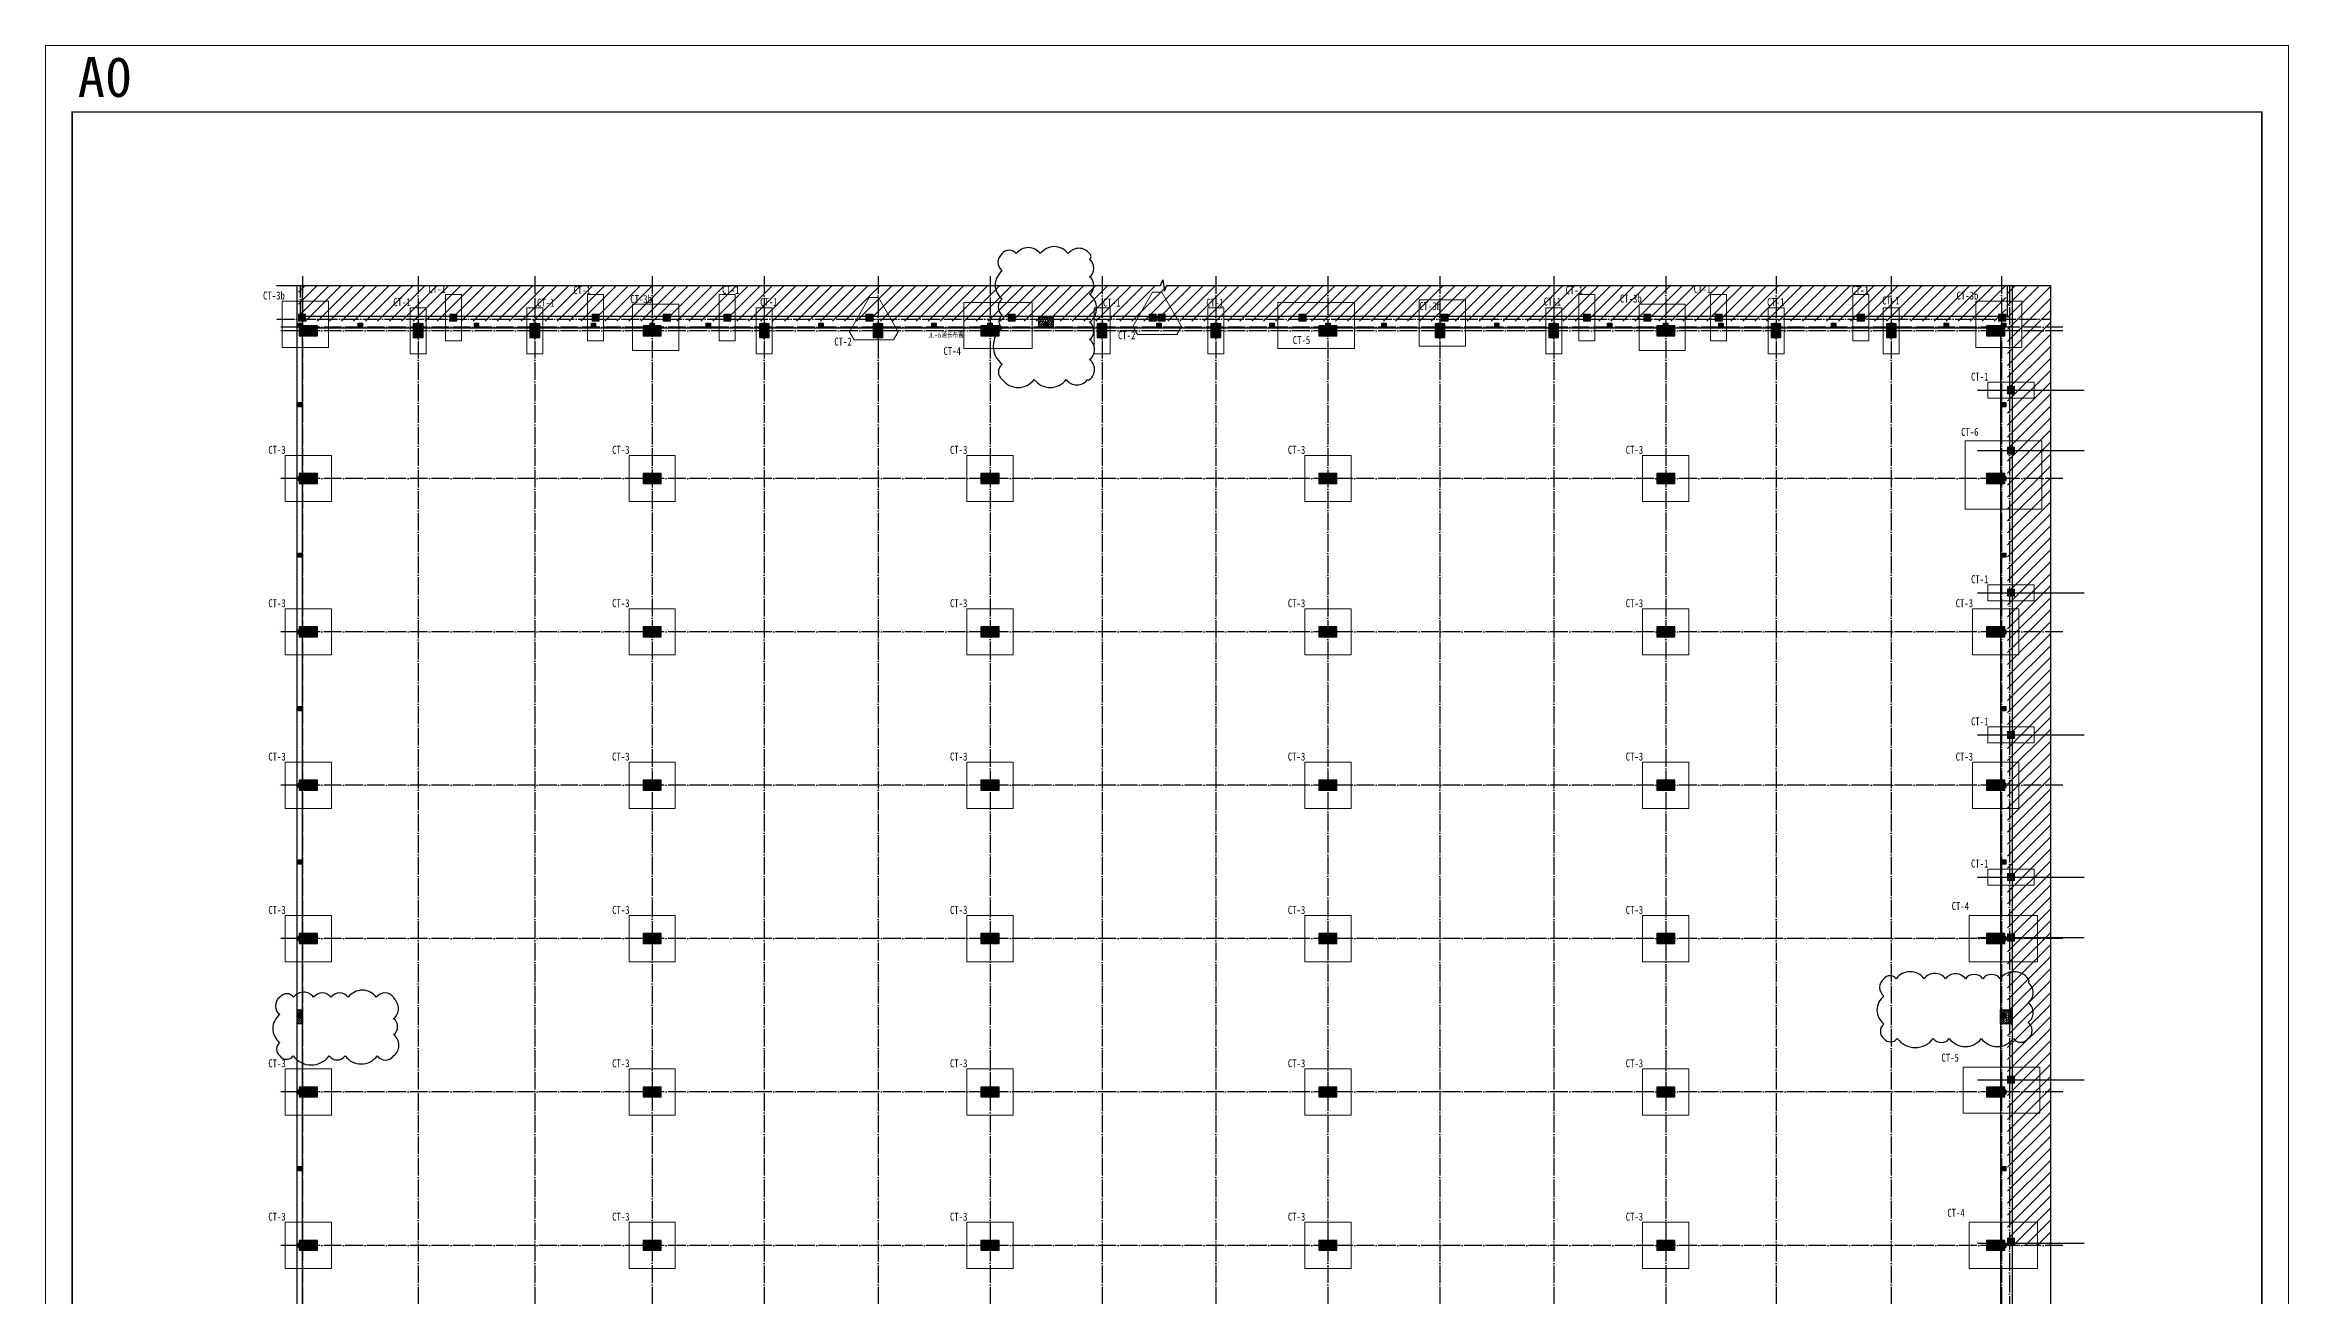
# Model space of a CAD drawing. Extents: x 447413 to 2975780, y -1432727 to 1301644.
# Drawn here: x 2253682 to 2379892, y 556886 to 627238 of the extents above; entities that cross this region are included whole.
import ezdxf
from ezdxf.enums import TextEntityAlignment as Align

# ---------------------------------------------------------------- set-up
doc = ezdxf.new("R2010")
doc.units = 0
doc.header["$LTSCALE"] = 1000
doc.header["$MEASUREMENT"] = 0
doc.linetypes.add('DOTE', pattern=[2.42, 2, -0.2, 0.02, -0.2])
for name, color, linetype in [('AXIS', 3, 'Continuous'), ('DIM_SYMB', 3, 'Continuous'), ('DOTE', 1, 'Continuous'), ('GZ-框', 21, 'Continuous'), ('GZ-阴影', 11, 'Continuous'), ('PUB_HATCH', 8, 'Continuous'), ('S_BEAM', 4, 'Continuous'), ('图框', 253, 'Continuous'), ('墙体标注', 75, 'Continuous'), ('文字', 3, 'Continuous'), ('短柱', 106, 'Continuous')]:
    doc.layers.add(name, color=color, linetype=linetype)
for name, color, linetype, lineweight in [('BASE_PLAT', 7, 'Continuous', 0), ('柱', 51, 'Continuous', 18), ('柱涂实', 52, 'Continuous', 18)]:
    doc.layers.add(name, color=color, linetype=linetype, lineweight=lineweight)
doc.layers.add('审图意见修改', color=5, linetype='Continuous', plot=False)
doc.styles.add('宋体', font='', dxfattribs={"height": 35})
doc.styles.add('标注', font='tssdeng.shx', dxfattribs={"width": 0.8, "bigfont": 'tssdchn.shx'})
doc.styles.add('黑体', font='simhei.ttf')
doc.styles.get('宋体').set_extended_font_data('SimSun')

# ---------------------------------------------------------------- blocks, each defined once
blk = doc.blocks.new('A$C6B0021A6')
at = {"layer": '图框', "color": 2, "const_width": 40, "elevation": -84000}
blk.add_lwpolyline([(20, 84120), (118920, 84120), (118920, 20), (20, 20)], close=True, dxfattribs=at)
at = {"layer": '图框', "color": 153, "const_width": 58, "elevation": -84000}
blk.add_lwpolyline([(111420, 1020), (2520, 1020), (2520, 83120), (111420, 83120)], close=True, dxfattribs=at)
at = {"layer": '图框', "color": 2, "style": '黑体'}
blk.add_text('A0', height=1500, rotation=90, dxfattribs=at).set_placement((1953, 1232))
blk = doc.blocks.new('r2432424')
at = {"layer": '柱涂实'}
for points in [[(2174451, 607769), (2174451, 608169), (2174051, 608169), (2174051, 607769)], [(2174451, 598649), (2174451, 599049), (2174051, 599049), (2174051, 598649)], [(2174451, 590649), (2174451, 591049), (2174051, 591049), (2174051, 590649)], [(2174451, 587249), (2174451, 587649), (2174051, 587649), (2174051, 587249)], [(2174451, 579249), (2174451, 579649), (2174051, 579649), (2174051, 579249)], [(2174451, 571249), (2174451, 571649), (2174051, 571649), (2174051, 571249)], [(2174451, 563249), (2174451, 563649), (2174051, 563649), (2174051, 563249)], [(2174451, 559849), (2174451, 560249), (2174051, 560249), (2174051, 559849)]]:
    blk.add_hatch(color=256, dxfattribs=at).paths.add_polyline_path(points)
at = {"layer": '柱', "color": 3}
for points in [[(2174451, 607769), (2174451, 608169), (2174051, 608169), (2174051, 607769)], [(2174451, 598649), (2174451, 599049), (2174051, 599049), (2174051, 598649)], [(2174451, 590649), (2174451, 591049), (2174051, 591049), (2174051, 590649)], [(2174451, 587249), (2174451, 587649), (2174051, 587649), (2174051, 587249)], [(2174451, 579249), (2174451, 579649), (2174051, 579649), (2174051, 579249)], [(2174451, 571249), (2174451, 571649), (2174051, 571649), (2174051, 571249)], [(2174451, 563249), (2174451, 563649), (2174051, 563649), (2174051, 563249)], [(2174451, 559849), (2174451, 560249), (2174051, 560249), (2174051, 559849)]]:
    blk.add_lwpolyline(points, close=True, dxfattribs=at)
at = {"layer": '柱涂实', "linetype": 'Continuous'}
for points in [[(2174451, 607769), (2174451, 608169), (2174051, 608169), (2174051, 607769)], [(2174451, 598649), (2174451, 599049), (2174051, 599049), (2174051, 598649)], [(2174451, 590649), (2174451, 591049), (2174051, 591049), (2174051, 590649)], [(2174451, 587249), (2174451, 587649), (2174051, 587649), (2174051, 587249)], [(2174451, 579249), (2174451, 579649), (2174051, 579649), (2174051, 579249)], [(2174451, 571249), (2174451, 571649), (2174051, 571649), (2174051, 571249)], [(2174451, 563249), (2174451, 563649), (2174051, 563649), (2174051, 563249)], [(2174451, 559849), (2174451, 560249), (2174051, 560249), (2174051, 559849)]]:
    blk.add_lwpolyline(points, close=True, dxfattribs=at)
blk = doc.blocks.new('A$C6AEB4FC0')
at = {"layer": 'AXIS'}
for p, q in [((0, 64600), (6000, 64600)), ((0, 55400), (6000, 55400)), ((0, 47400), (6000, 47400)), ((0, 44000), (6000, 44000)), ((0, 36000), (6000, 36000)), ((0, 28000), (6000, 28000)), ((0, 20000), (6000, 20000)), ((0, 16600), (6000, 16600))]:
    blk.add_line(p, q, dxfattribs=at)
blk = doc.blocks.new('s44444w222')
at = {"layer": '柱涂实'}
for points in [[(2083675, 444865), (2083675, 445265), (2083275, 445265), (2083275, 444865)], [(2091795, 444865), (2092195, 444865), (2092195, 445265), (2091795, 445265)], [(2099795, 444865), (2100195, 444865), (2100195, 445265), (2099795, 445265)], [(2103795, 444865), (2104195, 444865), (2104195, 445265), (2103795, 445265)], [(2107195, 444865), (2107595, 444865), (2107595, 445265), (2107195, 445265)], [(2115195, 444865), (2115595, 444865), (2115595, 445265), (2115195, 445265)], [(2123195, 444865), (2123595, 444865), (2123595, 445265), (2123195, 445265)], [(2131115, 444866), (2131515, 444866), (2131515, 445266), (2131115, 445266)], [(2131625, 444866), (2132025, 444866), (2132025, 445266), (2131625, 445266)], [(2139545, 444865), (2139945, 444865), (2139945, 445265), (2139545, 445265)], [(2147545, 444865), (2147945, 444865), (2147945, 445265), (2147545, 445265)], [(2155545, 444865), (2155945, 444865), (2155945, 445265), (2155545, 445265)], [(2158945, 444865), (2159345, 444865), (2159345, 445265), (2158945, 445265)], [(2162945, 444865), (2163345, 444865), (2163345, 445265), (2162945, 445265)], [(2170945, 444865), (2171345, 444865), (2171345, 445265), (2170945, 445265)], [(2179295, 444865), (2179295, 445265), (2178895, 445265), (2178895, 444865)]]:
    blk.add_hatch(color=256, dxfattribs=at).paths.add_polyline_path(points)
at = {"layer": '柱', "color": 3}
for points in [[(2083675, 444865), (2083675, 445265), (2083275, 445265), (2083275, 444865)], [(2091795, 444865), (2092195, 444865), (2092195, 445265), (2091795, 445265)], [(2099795, 444865), (2100195, 444865), (2100195, 445265), (2099795, 445265)], [(2103795, 444865), (2104195, 444865), (2104195, 445265), (2103795, 445265)], [(2107195, 444865), (2107595, 444865), (2107595, 445265), (2107195, 445265)], [(2115195, 444865), (2115595, 444865), (2115595, 445265), (2115195, 445265)], [(2123195, 444865), (2123595, 444865), (2123595, 445265), (2123195, 445265)], [(2131115, 444866), (2131515, 444866), (2131515, 445266), (2131115, 445266)], [(2131625, 444866), (2132025, 444866), (2132025, 445266), (2131625, 445266)], [(2139545, 444865), (2139945, 444865), (2139945, 445265), (2139545, 445265)], [(2147545, 444865), (2147945, 444865), (2147945, 445265), (2147545, 445265)], [(2155545, 444865), (2155945, 444865), (2155945, 445265), (2155545, 445265)], [(2158945, 444865), (2159345, 444865), (2159345, 445265), (2158945, 445265)], [(2162945, 444865), (2163345, 444865), (2163345, 445265), (2162945, 445265)], [(2170945, 444865), (2171345, 444865), (2171345, 445265), (2170945, 445265)], [(2179295, 444865), (2179295, 445265), (2178895, 445265), (2178895, 444865)]]:
    blk.add_lwpolyline(points, close=True, dxfattribs=at)
at = {"layer": '柱涂实', "linetype": 'Continuous'}
for points in [[(2083675, 444865), (2083675, 445265), (2083275, 445265), (2083275, 444865)], [(2091795, 444865), (2092195, 444865), (2092195, 445265), (2091795, 445265)], [(2099795, 444865), (2100195, 444865), (2100195, 445265), (2099795, 445265)], [(2103795, 444865), (2104195, 444865), (2104195, 445265), (2103795, 445265)], [(2107195, 444865), (2107595, 444865), (2107595, 445265), (2107195, 445265)], [(2115195, 444865), (2115595, 444865), (2115595, 445265), (2115195, 445265)], [(2123195, 444865), (2123595, 444865), (2123595, 445265), (2123195, 445265)], [(2131115, 444866), (2131515, 444866), (2131515, 445266), (2131115, 445266)], [(2131625, 444866), (2132025, 444866), (2132025, 445266), (2131625, 445266)], [(2139545, 444865), (2139945, 444865), (2139945, 445265), (2139545, 445265)], [(2147545, 444865), (2147945, 444865), (2147945, 445265), (2147545, 445265)], [(2155545, 444865), (2155945, 444865), (2155945, 445265), (2155545, 445265)], [(2158945, 444865), (2159345, 444865), (2159345, 445265), (2158945, 445265)], [(2162945, 444865), (2163345, 444865), (2163345, 445265), (2162945, 445265)], [(2170945, 444865), (2171345, 444865), (2171345, 445265), (2170945, 445265)], [(2179295, 444865), (2179295, 445265), (2178895, 445265), (2178895, 444865)]]:
    blk.add_lwpolyline(points, close=True, dxfattribs=at)

msp = doc.modelspace()

# ---------------------------------------------------------------- hatches: boundary and pattern name
h = msp.add_hatch()
h.set_pattern_fill('AR-HBONE', color=4, scale=150, angle=90)
h.set_pattern_definition([(135, (2882533.99, -1656578.5), (-129.315688, 2e-14), [274.32, -91.44]), (225, (2882469.33, -1656513.85), (-129.315688, 2e-14), [274.32, -91.44])])
h.paths.add_polyline_path([(2309585.9, 611297.6), (2309585.9, 611947.6), (2310385.9, 611947.6), (2310385.9, 611297.6)])
h = msp.add_hatch()
h.set_pattern_fill('AR-HBONE', color=4, scale=150)
h.set_pattern_definition([(45, (0, 0), (8e-15, 129.315688), [274.32, -91.44]), (135, (64.66, 64.66), (8e-15, 129.315688), [274.32, -91.44])])
h.paths.add_polyline_path([(2267876.1, 572948.1), (2268176.1, 572948.1), (2268176.1, 572148.1), (2267876.1, 572148.1)])
h = msp.add_hatch()
h.set_pattern_fill('AR-HBONE', color=4, scale=150)
h.set_pattern_definition([(45, (96139.75, 0), (8e-15, 129.315688), [274.32, -91.44]), (135, (96204.41, 64.66), (8e-15, 129.315688), [274.32, -91.44])])
h.paths.add_polyline_path([(2363665.8, 572948.1), (2364315.8, 572948.1), (2364315.8, 572148.1), (2363665.8, 572148.1)])
at = {"layer": 'GZ-阴影'}
for points in [[(2267936.1, 611587.6), (2268176.1, 611587.6), (2268176.1, 611347.6), (2267936.1, 611347.6)], [(2271306.1, 611587.6), (2271546.1, 611587.6), (2271546.1, 611347.6), (2271306.1, 611347.6)], [(2274556.1, 611587.6), (2274796.1, 611587.6), (2274796.1, 611347.6), (2274556.1, 611347.6)], [(2277836.1, 611587.6), (2278076.1, 611587.6), (2278076.1, 611347.6), (2277836.1, 611347.6)], [(2281116.1, 611587.6), (2281356.1, 611587.6), (2281356.1, 611347.6), (2281116.1, 611347.6)], [(2284415.9, 611587.6), (2284655.9, 611587.6), (2284655.9, 611347.6), (2284415.9, 611347.6)], [(2287715.8, 611587.6), (2287955.8, 611587.6), (2287955.8, 611347.6), (2287715.8, 611347.6)], [(2290865.9, 611587.6), (2291105.9, 611587.6), (2291105.9, 611347.6), (2290865.9, 611347.6)], [(2294016.1, 611587.6), (2294256.1, 611587.6), (2294256.1, 611347.6), (2294016.1, 611347.6)], [(2297216.1, 611587.6), (2297456.1, 611587.6), (2297456.1, 611347.6), (2297216.1, 611347.6)], [(2300416.1, 611587.6), (2300656.1, 611587.6), (2300656.1, 611347.6), (2300416.1, 611347.6)], [(2303565.9, 611587.6), (2303805.9, 611587.6), (2303805.9, 611347.6), (2303565.9, 611347.6)], [(2306715.8, 611587.6), (2306955.8, 611587.6), (2306955.8, 611347.6), (2306715.8, 611347.6)], [(2309865.9, 611587.6), (2310105.9, 611587.6), (2310105.9, 611347.6), (2309865.9, 611347.6)], [(2313016.1, 611587.6), (2313256.1, 611587.6), (2313256.1, 611347.6), (2313016.1, 611347.6)], [(2316216.1, 611587.6), (2316456.1, 611587.6), (2316456.1, 611347.6), (2316216.1, 611347.6)], [(2319416.1, 611587.6), (2319656.1, 611587.6), (2319656.1, 611347.6), (2319416.1, 611347.6)], [(2322565.9, 611587.6), (2322805.9, 611587.6), (2322805.9, 611347.6), (2322565.9, 611347.6)], [(2325715.8, 611587.6), (2325955.8, 611587.6), (2325955.8, 611347.6), (2325715.8, 611347.6)], [(2328865.9, 611587.6), (2329105.9, 611587.6), (2329105.9, 611347.6), (2328865.9, 611347.6)], [(2332016.1, 611587.6), (2332256.1, 611587.6), (2332256.1, 611347.6), (2332016.1, 611347.6)], [(2335216.1, 611587.6), (2335456.1, 611587.6), (2335456.1, 611347.6), (2335216.1, 611347.6)], [(2338416.1, 611587.6), (2338656.1, 611587.6), (2338656.1, 611347.6), (2338416.1, 611347.6)], [(2341565.9, 611587.6), (2341805.9, 611587.6), (2341805.9, 611347.6), (2341565.9, 611347.6)], [(2344715.8, 611587.6), (2344955.8, 611587.6), (2344955.8, 611347.6), (2344715.8, 611347.6)], [(2347815.9, 611587.6), (2348055.9, 611587.6), (2348055.9, 611347.6), (2347815.9, 611347.6)], [(2350916.1, 611587.6), (2351156.1, 611587.6), (2351156.1, 611347.6), (2350916.1, 611347.6)], [(2354156.1, 611587.6), (2354396.1, 611587.6), (2354396.1, 611347.6), (2354156.1, 611347.6)], [(2357396.1, 611587.6), (2357636.1, 611587.6), (2357636.1, 611347.6), (2357396.1, 611347.6)], [(2360495.9, 611587.6), (2360735.9, 611587.6), (2360735.9, 611347.6), (2360495.9, 611347.6)], [(2363715.8, 611587.6), (2363955.8, 611587.6), (2363955.8, 611347.6), (2363715.8, 611347.6)], [(2267936.1, 607112.6), (2268176.1, 607112.6), (2268176.1, 606872.6), (2267936.1, 606872.6)], [(2363715.8, 607112.6), (2363955.8, 607112.6), (2363955.8, 606872.6), (2363715.8, 606872.6)], [(2267936.1, 602957.6), (2268176.1, 602957.6), (2268176.1, 602717.6), (2267936.1, 602717.6)], [(2363715.8, 602957.6), (2363955.8, 602957.6), (2363955.8, 602717.6), (2363715.8, 602717.6)], [(2267936.1, 598642.6), (2268176.1, 598642.6), (2268176.1, 598402.6), (2267936.1, 598402.6)], [(2363715.8, 598642.6), (2363955.8, 598642.6), (2363955.8, 598402.6), (2363715.8, 598402.6)], [(2267936.1, 594327.6), (2268176.1, 594327.6), (2268176.1, 594087.6), (2267936.1, 594087.6)], [(2363715.8, 594327.6), (2363955.8, 594327.6), (2363955.8, 594087.6), (2363715.8, 594087.6)], [(2267936.1, 590012.6), (2268176.1, 590012.6), (2268176.1, 589772.6), (2267936.1, 589772.6)], [(2363715.8, 590012.6), (2363955.8, 590012.6), (2363955.8, 589772.6), (2363715.8, 589772.6)], [(2267936.1, 585697.6), (2268176.1, 585697.6), (2268176.1, 585457.6), (2267936.1, 585457.6)], [(2363715.8, 585697.6), (2363955.8, 585697.6), (2363955.8, 585457.6), (2363715.8, 585457.6)], [(2267936.1, 581382.6), (2268176.1, 581382.6), (2268176.1, 581142.6), (2267936.1, 581142.6)], [(2363715.8, 581382.6), (2363955.8, 581382.6), (2363955.8, 581142.6), (2363715.8, 581142.6)], [(2267936.1, 577067.6), (2268176.1, 577067.6), (2268176.1, 576827.6), (2267936.1, 576827.6)], [(2363715.8, 577067.6), (2363955.8, 577067.6), (2363955.8, 576827.6), (2363715.8, 576827.6)], [(2267936.1, 572752.6), (2268176.1, 572752.6), (2268176.1, 572512.6), (2267936.1, 572512.6)], [(2363715.8, 572752.6), (2363955.8, 572752.6), (2363955.8, 572512.6), (2363715.8, 572512.6)], [(2267936.1, 568437.6), (2268176.1, 568437.6), (2268176.1, 568197.6), (2267936.1, 568197.6)], [(2363715.8, 568437.6), (2363955.8, 568437.6), (2363955.8, 568197.6), (2363715.8, 568197.6)], [(2267936.1, 564122.8), (2268176.1, 564122.8), (2268176.1, 563882.8), (2267936.1, 563882.8)], [(2363715.8, 564122.8), (2363955.8, 564122.8), (2363955.8, 563882.8), (2363715.8, 563882.8)], [(2267936.1, 559808), (2268176.1, 559808), (2268176.1, 559568), (2267936.1, 559568)], [(2363715.8, 559808), (2363955.8, 559808), (2363955.8, 559568), (2363715.8, 559568)]]:
    msp.add_hatch(color=256, dxfattribs=at).paths.add_polyline_path(points)
at = {"layer": 'PUB_HATCH'}
h = msp.add_hatch(dxfattribs=at)
h.set_pattern_fill('ANSI31', color=256, scale=300, style=0)
h.set_pattern_definition([(45, (2031865.8, 562461.27), (-336.7596, 336.7596), [])])
h.paths.add_polyline_path([(2363955.8, 613665.9), (2267936.1, 613665.9), (2267936.1, 611697.6), (2363955.8, 611697.6)])
h = msp.add_hatch(dxfattribs=at)
h.set_pattern_fill('ANSI31', color=256, scale=300, style=0)
h.set_pattern_definition([(45, (2335497.2, 562461.27), (-336.7596, 336.7596), [])])
h.paths.add_polyline_path([(2364055.8, 613695.8), (2366485.7, 613695.8), (2366485.7, 559688), (2364055.8, 559688)])
at = {"layer": '柱涂实'}
for points in [[(2267991.1, 610867.6), (2269011.1, 610867.6), (2269011.1, 611427.6), (2267991.1, 611427.6)], [(2274401.1, 610762.6), (2274951.1, 610762.6), (2274951.1, 611532.6), (2274401.1, 611532.6)], [(2280961.1, 610762.6), (2281511.1, 610762.6), (2281511.1, 611532.6), (2280961.1, 611532.6)], [(2287325.8, 610867.6), (2288345.8, 610867.6), (2288345.8, 611427.6), (2287325.8, 611427.6)], [(2293861.1, 610762.6), (2294411.1, 610762.6), (2294411.1, 611532.6), (2293861.1, 611532.6)], [(2300261.1, 610762.6), (2300811.1, 610762.6), (2300811.1, 611532.6), (2300261.1, 611532.6)], [(2306325.8, 610867.6), (2307345.8, 610867.6), (2307345.8, 611427.6), (2306325.8, 611427.6)], [(2312861.1, 610762.6), (2313411.1, 610762.6), (2313411.1, 611532.6), (2312861.1, 611532.6)], [(2319261.1, 610762.6), (2319811.1, 610762.6), (2319811.1, 611532.6), (2319261.1, 611532.6)], [(2325325.8, 610867.6), (2326345.8, 610867.6), (2326345.8, 611427.6), (2325325.8, 611427.6)], [(2331861.1, 610762.6), (2332411.1, 610762.6), (2332411.1, 611532.6), (2331861.1, 611532.6)], [(2338261.1, 610762.6), (2338811.1, 610762.6), (2338811.1, 611532.6), (2338261.1, 611532.6)], [(2344325.8, 610867.6), (2345345.8, 610867.6), (2345345.8, 611427.6), (2344325.8, 611427.6)], [(2350761.1, 610762.6), (2351311.1, 610762.6), (2351311.1, 611532.6), (2350761.1, 611532.6)], [(2357241.1, 610762.6), (2357791.1, 610762.6), (2357791.1, 611532.6), (2357241.1, 611532.6)], [(2362880.8, 610867.6), (2363900.8, 610867.6), (2363900.8, 611427.6), (2362880.8, 611427.6)], [(2267991.1, 602557.6), (2269011.1, 602557.6), (2269011.1, 603117.6), (2267991.1, 603117.6)], [(2287325.8, 602557.6), (2288345.8, 602557.6), (2288345.8, 603117.6), (2287325.8, 603117.6)], [(2306325.8, 602557.6), (2307345.8, 602557.6), (2307345.8, 603117.6), (2306325.8, 603117.6)], [(2325325.8, 602557.6), (2326345.8, 602557.6), (2326345.8, 603117.6), (2325325.8, 603117.6)], [(2344325.8, 602557.6), (2345345.8, 602557.6), (2345345.8, 603117.6), (2344325.8, 603117.6)], [(2362880.8, 602557.6), (2363900.8, 602557.6), (2363900.8, 603117.6), (2362880.8, 603117.6)], [(2267991.1, 593927.6), (2269011.1, 593927.6), (2269011.1, 594487.6), (2267991.1, 594487.6)], [(2287325.8, 593927.6), (2288345.8, 593927.6), (2288345.8, 594487.6), (2287325.8, 594487.6)], [(2306325.8, 593927.6), (2307345.8, 593927.6), (2307345.8, 594487.6), (2306325.8, 594487.6)], [(2325325.8, 593927.6), (2326345.8, 593927.6), (2326345.8, 594487.6), (2325325.8, 594487.6)], [(2344325.8, 593927.6), (2345345.8, 593927.6), (2345345.8, 594487.6), (2344325.8, 594487.6)], [(2362880.8, 593927.6), (2363900.8, 593927.6), (2363900.8, 594487.6), (2362880.8, 594487.6)], [(2267991.1, 585297.6), (2269011.1, 585297.6), (2269011.1, 585857.6), (2267991.1, 585857.6)], [(2287325.8, 585297.6), (2288345.8, 585297.6), (2288345.8, 585857.6), (2287325.8, 585857.6)], [(2306325.8, 585297.6), (2307345.8, 585297.6), (2307345.8, 585857.6), (2306325.8, 585857.6)], [(2325325.8, 585297.6), (2326345.8, 585297.6), (2326345.8, 585857.6), (2325325.8, 585857.6)], [(2344325.8, 585297.6), (2345345.8, 585297.6), (2345345.8, 585857.6), (2344325.8, 585857.6)], [(2362880.8, 585297.6), (2363900.8, 585297.6), (2363900.8, 585857.6), (2362880.8, 585857.6)], [(2267991.1, 576667.6), (2269011.1, 576667.6), (2269011.1, 577227.6), (2267991.1, 577227.6)], [(2287325.8, 576667.6), (2288345.8, 576667.6), (2288345.8, 577227.6), (2287325.8, 577227.6)], [(2306325.8, 576667.6), (2307345.8, 576667.6), (2307345.8, 577227.6), (2306325.8, 577227.6)], [(2325325.8, 576667.6), (2326345.8, 576667.6), (2326345.8, 577227.6), (2325325.8, 577227.6)], [(2344325.8, 576667.6), (2345345.8, 576667.6), (2345345.8, 577227.6), (2344325.8, 577227.6)], [(2362880.8, 576667.6), (2363900.8, 576667.6), (2363900.8, 577227.6), (2362880.8, 577227.6)], [(2267991.1, 568037.6), (2269011.1, 568037.6), (2269011.1, 568597.6), (2267991.1, 568597.6)], [(2287325.8, 568037.6), (2288345.8, 568037.6), (2288345.8, 568597.6), (2287325.8, 568597.6)], [(2306325.8, 568037.6), (2307345.8, 568037.6), (2307345.8, 568597.6), (2306325.8, 568597.6)], [(2325325.8, 568037.6), (2326345.8, 568037.6), (2326345.8, 568597.6), (2325325.8, 568597.6)], [(2344325.8, 568037.6), (2345345.8, 568037.6), (2345345.8, 568597.6), (2344325.8, 568597.6)], [(2362880.8, 568037.6), (2363900.8, 568037.6), (2363900.8, 568597.6), (2362880.8, 568597.6)], [(2267991.1, 559408), (2269011.1, 559408), (2269011.1, 559968), (2267991.1, 559968)], [(2287325.8, 559408), (2288345.8, 559408), (2288345.8, 559968), (2287325.8, 559968)], [(2306325.8, 559408), (2307345.8, 559408), (2307345.8, 559968), (2306325.8, 559968)], [(2325325.8, 559408), (2326345.8, 559408), (2326345.8, 559968), (2325325.8, 559968)], [(2344325.8, 559408), (2345345.8, 559408), (2345345.8, 559968), (2344325.8, 559968)], [(2362880.8, 559408), (2363900.8, 559408), (2363900.8, 559968), (2362880.8, 559968)]]:
    msp.add_hatch(color=256, dxfattribs=at).paths.add_polyline_path(points)

# ---------------------------------------------------------------- linework, layer by layer
for p, q in [((2268336.1, 612087.6, 252000), (2267936.1, 611687.6, 252000)), ((2316176.1, 611888.6, 252000), (2316286.1, 611888.6, 252000))]:
    msp.add_line(p, q)
at = {"color": 4, "elevation": 252000}
msp.add_lwpolyline([(2309585.9, 611297.6), (2309585.9, 611947.6), (2310385.9, 611947.6), (2310385.9, 611297.6)], close=True, dxfattribs=at)
at = {"color": 4}
for points in [[(2267876.1, 572948.1), (2268176.1, 572948.1), (2268176.1, 572148.1), (2267876.1, 572148.1)], [(2363665.8, 572948.1), (2364315.8, 572948.1), (2364315.8, 572148.1), (2363665.8, 572148.1)]]:
    msp.add_lwpolyline(points, close=True, dxfattribs=at)
at = {"layer": 'BASE_PLAT', "linetype": 'Continuous'}
for points, elevation in [([(2269625.6, 612817.6), (2269625.6, 610217.6), (2267025.6, 610217.6), (2267025.6, 612817.6)], 252000), ([(2275126.1, 609847.6), (2274226.1, 609847.6), (2274226.1, 612447.6), (2275126.1, 612447.6)], 252000), ([(2277106.1, 610587.6), (2276206.1, 610587.6), (2276206.1, 613187.6), (2277106.1, 613187.6)], 252000), ([(2281686.1, 609847.6), (2280786.1, 609847.6), (2280786.1, 612447.6), (2281686.1, 612447.6)], 252000), ([(2285106.1, 610587.6), (2284206.1, 610587.6), (2284206.1, 613187.6), (2285106.1, 613187.6)], 252000), ([(2289335.8, 612647.6), (2289335.8, 610047.6), (2286735.8, 610047.6), (2286735.8, 612647.6)], 252000), ([(2292506.1, 610587.6), (2291606.1, 610587.6), (2291606.1, 613187.6), (2292506.1, 613187.6)], 252000), ([(2294586.1, 609847.6), (2293686.1, 609847.6), (2293686.1, 612447.6), (2294586.1, 612447.6)], 252000), ([(2305363.6, 612747.6), (2309208.1, 612747.6), (2309208.1, 610147.6), (2305363.6, 610147.6)], 252000), ([(2313586.1, 609847.6), (2312686.1, 609847.6), (2312686.1, 612447.6), (2313586.1, 612447.6)], 252000), ([(2317599.4, 611398.1), (2317339.7, 610947.8), (2315119.9, 610947.8), (2314860.1, 611398.1), (2315970.2, 613317.8), (2316489.4, 613317.8)], 252000), ([(2319986.1, 609847.6), (2319086.1, 609847.6), (2319086.1, 612447.6), (2319986.1, 612447.6)], 252000), ([(2323025.8, 610147.6), (2327325.8, 610147.6), (2327325.8, 612747.6), (2323025.8, 612747.6)], 252000), ([(2338986.1, 609847.6), (2338086.1, 609847.6), (2338086.1, 612447.6), (2338986.1, 612447.6)], 252000), ([(2340856.1, 610587.6), (2339956.1, 610587.6), (2339956.1, 613187.6), (2340856.1, 613187.6)], 252000), ([(2343335.8, 612647.6), (2343335.8, 610047.6), (2345935.8, 610047.6), (2345935.8, 612647.6)], 504000), ([(2348256.1, 610587.6), (2347356.1, 610587.6), (2347356.1, 613187.6), (2348256.1, 613187.6)], 504000), ([(2351486.1, 609847.6), (2350586.1, 609847.6), (2350586.1, 612447.6), (2351486.1, 612447.6)], 252000), ([(2356256.1, 610587.6), (2355356.1, 610587.6), (2355356.1, 613187.6), (2356256.1, 613187.6)], 504000), ([(2357966.1, 609847.6), (2357066.1, 609847.6), (2357066.1, 612447.6), (2357966.1, 612447.6)], 252000), ([(2362266.3, 612817.6), (2362266.3, 610217.6), (2364866.3, 610217.6), (2364866.3, 612817.6)], 504000), ([(2365555.8, 607357.5), (2365555.8, 608257.5), (2362955.8, 608257.5), (2362955.8, 607357.5)], 252000), ([(2365976.3, 601115.3), (2361676.3, 601115.3), (2361676.3, 604959.8), (2365976.3, 604959.8)], 252000), ([(2269801.1, 604137.6), (2269801.1, 601537.6), (2267201.1, 601537.6), (2267201.1, 604137.6)], 252000), ([(2289135.8, 604137.6), (2289135.8, 601537.6), (2286535.8, 601537.6), (2286535.8, 604137.6)], 252000), ([(2308135.8, 604137.6), (2308135.8, 601537.6), (2305535.8, 601537.6), (2305535.8, 604137.6)], 252000), ([(2327135.8, 604137.6), (2327135.8, 601537.6), (2324535.8, 601537.6), (2324535.8, 604137.6)], 252000), ([(2346135.8, 604137.6), (2346135.8, 601537.6), (2343535.8, 601537.6), (2343535.8, 604137.6)], 252000), ([(2365555.8, 595957.5), (2365555.8, 596857.5), (2362955.8, 596857.5), (2362955.8, 595957.5)], 252000), ([(2269801.1, 595507.6), (2269801.1, 592907.6), (2267201.1, 592907.6), (2267201.1, 595507.6)], 252000), ([(2289135.8, 595507.6), (2289135.8, 592907.6), (2286535.8, 592907.6), (2286535.8, 595507.6)], 252000), ([(2308135.8, 595507.6), (2308135.8, 592907.6), (2305535.8, 592907.6), (2305535.8, 595507.6)], 252000), ([(2327135.8, 595507.6), (2327135.8, 592907.6), (2324535.8, 592907.6), (2324535.8, 595507.6)], 252000), ([(2346135.8, 595507.6), (2346135.8, 592907.6), (2343535.8, 592907.6), (2343535.8, 595507.6)], 252000), ([(2364690.8, 595507.6), (2364690.8, 592907.6), (2362090.8, 592907.6), (2362090.8, 595507.6)], 252000), ([(2365555.8, 587957.5), (2365555.8, 588857.5), (2362955.8, 588857.5), (2362955.8, 587957.5)], 252000), ([(2269801.1, 586877.6), (2269801.1, 584277.6), (2267201.1, 584277.6), (2267201.1, 586877.6)], 252000), ([(2289135.8, 586877.6), (2289135.8, 584277.6), (2286535.8, 584277.6), (2286535.8, 586877.6)], 252000), ([(2308135.8, 586877.6), (2308135.8, 584277.6), (2305535.8, 584277.6), (2305535.8, 586877.6)], 252000), ([(2327135.8, 586877.6), (2327135.8, 584277.6), (2324535.8, 584277.6), (2324535.8, 586877.6)], 252000), ([(2346135.8, 586877.6), (2346135.8, 584277.6), (2343535.8, 584277.6), (2343535.8, 586877.6)], 252000), ([(2364690.8, 586877.6), (2364690.8, 584277.6), (2362090.8, 584277.6), (2362090.8, 586877.6)], 252000), ([(2365555.8, 579957.5), (2365555.8, 580857.5), (2362955.8, 580857.5), (2362955.8, 579957.5)], 252000), ([(2269801.1, 578247.6), (2269801.1, 575647.6), (2267201.1, 575647.6), (2267201.1, 578247.6)], 252000), ([(2289135.8, 578247.6), (2289135.8, 575647.6), (2286535.8, 575647.6), (2286535.8, 578247.6)], 252000), ([(2308135.8, 578247.6), (2308135.8, 575647.6), (2305535.8, 575647.6), (2305535.8, 578247.6)], 252000), ([(2327135.8, 578247.6), (2327135.8, 575647.6), (2324535.8, 575647.6), (2324535.8, 578247.6)], 252000), ([(2346135.8, 578247.6), (2346135.8, 575647.6), (2343535.8, 575647.6), (2343535.8, 578247.6)], 252000), ([(2361901.1, 575647.6), (2365745.6, 575647.6), (2365745.6, 578247.6), (2361901.1, 578247.6)], 252000), ([(2269801.1, 569617.6), (2269801.1, 567017.6), (2267201.1, 567017.6), (2267201.1, 569617.6)], 252000), ([(2289135.8, 569617.6), (2289135.8, 567017.6), (2286535.8, 567017.6), (2286535.8, 569617.6)], 252000), ([(2308135.8, 569617.6), (2308135.8, 567017.6), (2305535.8, 567017.6), (2305535.8, 569617.6)], 252000), ([(2327135.8, 569617.6), (2327135.8, 567017.6), (2324535.8, 567017.6), (2324535.8, 569617.6)], 252000), ([(2346135.8, 569617.6), (2346135.8, 567017.6), (2343535.8, 567017.6), (2343535.8, 569617.6)], 252000), ([(2361565.8, 569717.6), (2365865.8, 569717.6), (2365865.8, 567117.6), (2361565.8, 567117.6)], 504000), ([(2269801.1, 560988), (2269801.1, 558388), (2267201.1, 558388), (2267201.1, 560988)], 252000), ([(2289135.8, 560988), (2289135.8, 558388), (2286535.8, 558388), (2286535.8, 560988)], 252000), ([(2308135.8, 560988), (2308135.8, 558388), (2305535.8, 558388), (2305535.8, 560988)], 252000), ([(2327135.8, 560988), (2327135.8, 558388), (2324535.8, 558388), (2324535.8, 560988)], 252000), ([(2346135.8, 560988), (2346135.8, 558388), (2343535.8, 558388), (2343535.8, 560988)], 252000), ([(2361901.1, 558388), (2365745.6, 558388), (2365745.6, 560988), (2361901.1, 560988)], 252000)]:
    msp.add_lwpolyline(points, close=True, dxfattribs=dict(at, elevation=elevation))
for points in [[(2301664.4, 611098.1), (2301404.7, 610647.8), (2299184.9, 610647.8), (2298925.1, 611098.1), (2300035.2, 613017.8), (2300554.4, 613017.8)], [(2333571.1, 612888), (2333571.1, 610288), (2330971.1, 610288), (2330971.1, 612888)]]:
    msp.add_lwpolyline(points, close=True, dxfattribs=at)
at = {"layer": 'DIM_SYMB', "elevation": 252000}
for points in [[(2266709.9, 613695.8), (2316429.1, 613695.8), (2316543.7, 614010.8), (2316654.8, 613380.8), (2316766.6, 613695.8), (2366485.7, 613695.8)], [(2366485.7, 493683.4), (2366485.7, 553520.9), (2366170.7, 553635.5), (2366800.7, 553746.6), (2366485.7, 553858.4), (2366485.7, 613695.8)]]:
    msp.add_lwpolyline(points, dxfattribs=at)
at = {"layer": 'DOTE', "color": 8, "linetype": 'DOTE', "ltscale": 0.5}
for p, q in [((2268056.1, 611817.5, 252000), (2268056.1, 613665.9, 252000)), ((2287835.8, 614229.2, 252000), (2287835.8, 493241.8, 252000)), ((2306835.8, 614229.2, 252000), (2306835.8, 493241.8, 252000)), ((2325835.8, 614229.2, 252000), (2325835.8, 493241.8, 252000)), ((2344835.8, 614229.2, 252000), (2344835.8, 493241.8, 252000)), ((2367165, 611147.6, 252000), (2266746.3, 611147.6, 252000)), ((2367165, 602837.6, 252000), (2266746.3, 602837.6, 252000)), ((2367165, 594207.6, 252000), (2266746.3, 594207.6, 252000)), ((2367165, 585577.6, 252000), (2266746.3, 585577.6, 252000)), ((2367165, 576947.6, 252000), (2266746.3, 576947.6, 252000)), ((2367165, 568317.6, 252000), (2266746.3, 568317.6, 252000))]:
    msp.add_line(p, q, dxfattribs=at)
at = {"layer": 'DOTE', "linetype": 'DOTE', "ltscale": 0.5}
for p, q in [((2363715.8, 614229.2, 252000), (2363715.8, 493241.8, 252000)), ((2367165, 611347.6, 252000), (2266746.3, 611347.6, 252000)), ((2367165, 559688, 252000), (2266746.3, 559688, 252000))]:
    msp.add_line(p, q, dxfattribs=at)
at = {"layer": 'DOTE', "linetype": 'DOTE', "ltscale": 0.5, "elevation": 252000}
msp.add_lwpolyline([(2268176.1, 614221.7), (2268176.1, 493235.8)], dxfattribs=at)
at = {"layer": 'DOTE', "color": 8, "linetype": 'DOTE', "ltscale": 0.5, "elevation": 252000}
for points in [[(2274676.1, 614221.7), (2274676.1, 493235.8)], [(2281236.1, 614221.7), (2281236.1, 493235.8)], [(2294136.1, 614221.7), (2294136.1, 493235.8)], [(2300536.1, 614221.7), (2300536.1, 493235.8)], [(2313136.1, 614221.7), (2313136.1, 493235.8)], [(2319536.1, 614221.7), (2319536.1, 493235.8)], [(2332136.1, 614221.7), (2332136.1, 493235.8)], [(2338536.1, 614221.7), (2338536.1, 493235.8)], [(2351036.1, 614221.7), (2351036.1, 493235.8)], [(2357516.1, 614221.7), (2357516.1, 493235.8)], [(2364175.8, 613695.8), (2364175.8, 493683.4)], [(2266724.5, 611807.5), (2366485.7, 611807.5)]]:
    msp.add_lwpolyline(points, dxfattribs=at)
at = {"layer": 'GZ-框', "elevation": 252000}
for points in [[(2267936.1, 611587.6), (2268176.1, 611587.6), (2268176.1, 611347.6), (2267936.1, 611347.6)], [(2271306.1, 611587.6), (2271546.1, 611587.6), (2271546.1, 611347.6), (2271306.1, 611347.6)], [(2274556.1, 611587.6), (2274796.1, 611587.6), (2274796.1, 611347.6), (2274556.1, 611347.6)], [(2277836.1, 611587.6), (2278076.1, 611587.6), (2278076.1, 611347.6), (2277836.1, 611347.6)], [(2281116.1, 611587.6), (2281356.1, 611587.6), (2281356.1, 611347.6), (2281116.1, 611347.6)], [(2284415.9, 611587.6), (2284655.9, 611587.6), (2284655.9, 611347.6), (2284415.9, 611347.6)], [(2287715.8, 611587.6), (2287955.8, 611587.6), (2287955.8, 611347.6), (2287715.8, 611347.6)], [(2290865.9, 611587.6), (2291105.9, 611587.6), (2291105.9, 611347.6), (2290865.9, 611347.6)], [(2294016.1, 611587.6), (2294256.1, 611587.6), (2294256.1, 611347.6), (2294016.1, 611347.6)], [(2297216.1, 611587.6), (2297456.1, 611587.6), (2297456.1, 611347.6), (2297216.1, 611347.6)], [(2300416.1, 611587.6), (2300656.1, 611587.6), (2300656.1, 611347.6), (2300416.1, 611347.6)], [(2303565.9, 611587.6), (2303805.9, 611587.6), (2303805.9, 611347.6), (2303565.9, 611347.6)], [(2306715.8, 611587.6), (2306955.8, 611587.6), (2306955.8, 611347.6), (2306715.8, 611347.6)], [(2309865.9, 611587.6), (2310105.9, 611587.6), (2310105.9, 611347.6), (2309865.9, 611347.6)], [(2313016.1, 611587.6), (2313256.1, 611587.6), (2313256.1, 611347.6), (2313016.1, 611347.6)], [(2316216.1, 611587.6), (2316456.1, 611587.6), (2316456.1, 611347.6), (2316216.1, 611347.6)], [(2319416.1, 611587.6), (2319656.1, 611587.6), (2319656.1, 611347.6), (2319416.1, 611347.6)], [(2322565.9, 611587.6), (2322805.9, 611587.6), (2322805.9, 611347.6), (2322565.9, 611347.6)], [(2325715.8, 611587.6), (2325955.8, 611587.6), (2325955.8, 611347.6), (2325715.8, 611347.6)], [(2328865.9, 611587.6), (2329105.9, 611587.6), (2329105.9, 611347.6), (2328865.9, 611347.6)], [(2332016.1, 611587.6), (2332256.1, 611587.6), (2332256.1, 611347.6), (2332016.1, 611347.6)], [(2335216.1, 611587.6), (2335456.1, 611587.6), (2335456.1, 611347.6), (2335216.1, 611347.6)], [(2338416.1, 611587.6), (2338656.1, 611587.6), (2338656.1, 611347.6), (2338416.1, 611347.6)], [(2341565.9, 611587.6), (2341805.9, 611587.6), (2341805.9, 611347.6), (2341565.9, 611347.6)], [(2344715.8, 611587.6), (2344955.8, 611587.6), (2344955.8, 611347.6), (2344715.8, 611347.6)], [(2347815.9, 611587.6), (2348055.9, 611587.6), (2348055.9, 611347.6), (2347815.9, 611347.6)], [(2350916.1, 611587.6), (2351156.1, 611587.6), (2351156.1, 611347.6), (2350916.1, 611347.6)], [(2354156.1, 611587.6), (2354396.1, 611587.6), (2354396.1, 611347.6), (2354156.1, 611347.6)], [(2357396.1, 611587.6), (2357636.1, 611587.6), (2357636.1, 611347.6), (2357396.1, 611347.6)], [(2360495.9, 611587.6), (2360735.9, 611587.6), (2360735.9, 611347.6), (2360495.9, 611347.6)], [(2363715.8, 611587.6), (2363955.8, 611587.6), (2363955.8, 611347.6), (2363715.8, 611347.6)], [(2267936.1, 607112.6), (2268176.1, 607112.6), (2268176.1, 606872.6), (2267936.1, 606872.6)], [(2363715.8, 607112.6), (2363955.8, 607112.6), (2363955.8, 606872.6), (2363715.8, 606872.6)], [(2267936.1, 602957.6), (2268176.1, 602957.6), (2268176.1, 602717.6), (2267936.1, 602717.6)], [(2363715.8, 602957.6), (2363955.8, 602957.6), (2363955.8, 602717.6), (2363715.8, 602717.6)], [(2267936.1, 598642.6), (2268176.1, 598642.6), (2268176.1, 598402.6), (2267936.1, 598402.6)], [(2363715.8, 598642.6), (2363955.8, 598642.6), (2363955.8, 598402.6), (2363715.8, 598402.6)], [(2267936.1, 594327.6), (2268176.1, 594327.6), (2268176.1, 594087.6), (2267936.1, 594087.6)], [(2363715.8, 594327.6), (2363955.8, 594327.6), (2363955.8, 594087.6), (2363715.8, 594087.6)], [(2267936.1, 590012.6), (2268176.1, 590012.6), (2268176.1, 589772.6), (2267936.1, 589772.6)], [(2363715.8, 590012.6), (2363955.8, 590012.6), (2363955.8, 589772.6), (2363715.8, 589772.6)], [(2267936.1, 585697.6), (2268176.1, 585697.6), (2268176.1, 585457.6), (2267936.1, 585457.6)], [(2363715.8, 585697.6), (2363955.8, 585697.6), (2363955.8, 585457.6), (2363715.8, 585457.6)], [(2267936.1, 581382.6), (2268176.1, 581382.6), (2268176.1, 581142.6), (2267936.1, 581142.6)], [(2363715.8, 581382.6), (2363955.8, 581382.6), (2363955.8, 581142.6), (2363715.8, 581142.6)], [(2267936.1, 577067.6), (2268176.1, 577067.6), (2268176.1, 576827.6), (2267936.1, 576827.6)], [(2363715.8, 577067.6), (2363955.8, 577067.6), (2363955.8, 576827.6), (2363715.8, 576827.6)], [(2267936.1, 572752.6), (2268176.1, 572752.6), (2268176.1, 572512.6), (2267936.1, 572512.6)], [(2363715.8, 572752.6), (2363955.8, 572752.6), (2363955.8, 572512.6), (2363715.8, 572512.6)], [(2267936.1, 568437.6), (2268176.1, 568437.6), (2268176.1, 568197.6), (2267936.1, 568197.6)], [(2363715.8, 568437.6), (2363955.8, 568437.6), (2363955.8, 568197.6), (2363715.8, 568197.6)], [(2267936.1, 564122.8), (2268176.1, 564122.8), (2268176.1, 563882.8), (2267936.1, 563882.8)], [(2363715.8, 564122.8), (2363955.8, 564122.8), (2363955.8, 563882.8), (2363715.8, 563882.8)], [(2267936.1, 559808), (2268176.1, 559808), (2268176.1, 559568), (2267936.1, 559568)], [(2363715.8, 559808), (2363955.8, 559808), (2363955.8, 559568), (2363715.8, 559568)]]:
    msp.add_lwpolyline(points, close=True, dxfattribs=at)
at = {"layer": 'S_BEAM'}
for p, q in [((2267876.1, 493683.4, 252000), (2267876.1, 613695.8, 252000)), ((2268176.1, 611947.6, 252000), (2268176.1, 613695.8, 252000)), ((2364045.8, 611947.6, 252000), (2364045.8, 613695.8, 252000)), ((2364315.8, 613695.8, 252000), (2364315.8, 493683.4, 252000)), ((2364045.8, 611947.6, 252000), (2268176.1, 611947.6, 252000)), ((2268176.1, 496078.4, 252000), (2268176.1, 611297.6, 252000)), ((2363665.8, 611297.6, 252000), (2268176.1, 611297.6, 252000)), ((2363665.8, 611297.6, 252000), (2363665.8, 496078.4, 252000))]:
    msp.add_line(p, q, dxfattribs=at)
at = {"layer": '审图意见修改'}
for points in [[(2307519, 615490.7, 0.5), (2307519, 614515.7, 0.5), (2307519, 612940.7, 0.5), (2307519, 612040.7, 0.5), (2307519, 611290.7, 0.5), (2307519, 609265.7, 0.5), (2307519, 608406.7, 0.5), (2309319, 608406.7, 0.5), (2311119, 608406.7, 0.5), (2312319, 608406.7, 0.5), (2312435, 608406.7, 0.5), (2312435, 609531.7, 0.5), (2312435, 610656.7, 0.5), (2312435, 611631.7, 0.5), (2312435, 613206.7, 0.5), (2312435, 614181.7, 0.5), (2312435, 615156.7, 0.5), (2312435, 615490.7, 0.5), (2311235, 615490.7, 0.5), (2309660, 615490.7, 0.5), (2308310, 615490.7, 0.5)], [(2357108, 574687.5, 0.5), (2357108, 573712.5, 0.5), (2357108, 572137.5, 0.5), (2357108, 571323.5, 0.5), (2357858, 571323.5, 0.5), (2359883, 571323.5, 0.5), (2360783, 571323.5, 0.5), (2362583, 571323.5, 0.5), (2364383, 571323.5, 0.5), (2365217, 571323.5, 0.5), (2365217, 572223.5, 0.5), (2365217, 573348.5, 0.5), (2365217, 574473.5, 0.5), (2365217, 574687.5, 0.5), (2363642, 574687.5, 0.5), (2362667, 574687.5, 0.5), (2361692, 574687.5, 0.5), (2360567, 574687.5, 0.5), (2359367, 574687.5, 0.5), (2357792, 574687.5, 0.5)], [(2266894.5, 573650.5, 0.5), (2266894.5, 572675.5, 0.5), (2266894.5, 571100.5, 0.5), (2266894.5, 570344.5, 0.5), (2267644.5, 570344.5, 0.5), (2269669.5, 570344.5, 0.5), (2270569.5, 570344.5, 0.5), (2272369.5, 570344.5, 0.5), (2273295.5, 570344.5, 0.5), (2273295.5, 571544.5, 0.5), (2273295.5, 572444.5, 0.5), (2273295.5, 573569.5, 0.5), (2273295.5, 573650.5, 0.5), (2272320.5, 573650.5, 0.5), (2270745.5, 573650.5, 0.5), (2269770.5, 573650.5, 0.5), (2268795.5, 573650.5, 0.5), (2267670.5, 573650.5, 0.5)]]:
    msp.add_lwpolyline(points, format="xyb", close=True, dxfattribs=at)
at = {"layer": '短柱', "elevation": 252000}
for points in [[(2267991.1, 610867.6), (2269011.1, 610867.6), (2269011.1, 611427.6), (2267991.1, 611427.6)], [(2274401.1, 610762.6), (2274951.1, 610762.6), (2274951.1, 611532.6), (2274401.1, 611532.6)], [(2280961.1, 610762.6), (2281511.1, 610762.6), (2281511.1, 611532.6), (2280961.1, 611532.6)], [(2287325.8, 610867.6), (2288345.8, 610867.6), (2288345.8, 611427.6), (2287325.8, 611427.6)], [(2293861.1, 610762.6), (2294411.1, 610762.6), (2294411.1, 611532.6), (2293861.1, 611532.6)], [(2300261.1, 610762.6), (2300811.1, 610762.6), (2300811.1, 611532.6), (2300261.1, 611532.6)], [(2306325.8, 610867.6), (2307345.8, 610867.6), (2307345.8, 611427.6), (2306325.8, 611427.6)], [(2312861.1, 610762.6), (2313411.1, 610762.6), (2313411.1, 611532.6), (2312861.1, 611532.6)], [(2319261.1, 610762.6), (2319811.1, 610762.6), (2319811.1, 611532.6), (2319261.1, 611532.6)], [(2325325.8, 610867.6), (2326345.8, 610867.6), (2326345.8, 611427.6), (2325325.8, 611427.6)], [(2331861.1, 610762.6), (2332411.1, 610762.6), (2332411.1, 611532.6), (2331861.1, 611532.6)], [(2338261.1, 610762.6), (2338811.1, 610762.6), (2338811.1, 611532.6), (2338261.1, 611532.6)], [(2344325.8, 610867.6), (2345345.8, 610867.6), (2345345.8, 611427.6), (2344325.8, 611427.6)], [(2350761.1, 610762.6), (2351311.1, 610762.6), (2351311.1, 611532.6), (2350761.1, 611532.6)], [(2357241.1, 610762.6), (2357791.1, 610762.6), (2357791.1, 611532.6), (2357241.1, 611532.6)], [(2362880.8, 610867.6), (2363900.8, 610867.6), (2363900.8, 611427.6), (2362880.8, 611427.6)], [(2267991.1, 602557.6), (2269011.1, 602557.6), (2269011.1, 603117.6), (2267991.1, 603117.6)], [(2287325.8, 602557.6), (2288345.8, 602557.6), (2288345.8, 603117.6), (2287325.8, 603117.6)], [(2306325.8, 602557.6), (2307345.8, 602557.6), (2307345.8, 603117.6), (2306325.8, 603117.6)], [(2325325.8, 602557.6), (2326345.8, 602557.6), (2326345.8, 603117.6), (2325325.8, 603117.6)], [(2344325.8, 602557.6), (2345345.8, 602557.6), (2345345.8, 603117.6), (2344325.8, 603117.6)], [(2362880.8, 602557.6), (2363900.8, 602557.6), (2363900.8, 603117.6), (2362880.8, 603117.6)], [(2267991.1, 593927.6), (2269011.1, 593927.6), (2269011.1, 594487.6), (2267991.1, 594487.6)], [(2287325.8, 593927.6), (2288345.8, 593927.6), (2288345.8, 594487.6), (2287325.8, 594487.6)], [(2306325.8, 593927.6), (2307345.8, 593927.6), (2307345.8, 594487.6), (2306325.8, 594487.6)], [(2325325.8, 593927.6), (2326345.8, 593927.6), (2326345.8, 594487.6), (2325325.8, 594487.6)], [(2344325.8, 593927.6), (2345345.8, 593927.6), (2345345.8, 594487.6), (2344325.8, 594487.6)], [(2362880.8, 593927.6), (2363900.8, 593927.6), (2363900.8, 594487.6), (2362880.8, 594487.6)], [(2267991.1, 585297.6), (2269011.1, 585297.6), (2269011.1, 585857.6), (2267991.1, 585857.6)], [(2287325.8, 585297.6), (2288345.8, 585297.6), (2288345.8, 585857.6), (2287325.8, 585857.6)], [(2306325.8, 585297.6), (2307345.8, 585297.6), (2307345.8, 585857.6), (2306325.8, 585857.6)], [(2325325.8, 585297.6), (2326345.8, 585297.6), (2326345.8, 585857.6), (2325325.8, 585857.6)], [(2344325.8, 585297.6), (2345345.8, 585297.6), (2345345.8, 585857.6), (2344325.8, 585857.6)], [(2362880.8, 585297.6), (2363900.8, 585297.6), (2363900.8, 585857.6), (2362880.8, 585857.6)], [(2267991.1, 576667.6), (2269011.1, 576667.6), (2269011.1, 577227.6), (2267991.1, 577227.6)], [(2287325.8, 576667.6), (2288345.8, 576667.6), (2288345.8, 577227.6), (2287325.8, 577227.6)], [(2306325.8, 576667.6), (2307345.8, 576667.6), (2307345.8, 577227.6), (2306325.8, 577227.6)], [(2325325.8, 576667.6), (2326345.8, 576667.6), (2326345.8, 577227.6), (2325325.8, 577227.6)], [(2344325.8, 576667.6), (2345345.8, 576667.6), (2345345.8, 577227.6), (2344325.8, 577227.6)], [(2362880.8, 576667.6), (2363900.8, 576667.6), (2363900.8, 577227.6), (2362880.8, 577227.6)], [(2267991.1, 568037.6), (2269011.1, 568037.6), (2269011.1, 568597.6), (2267991.1, 568597.6)], [(2287325.8, 568037.6), (2288345.8, 568037.6), (2288345.8, 568597.6), (2287325.8, 568597.6)], [(2306325.8, 568037.6), (2307345.8, 568037.6), (2307345.8, 568597.6), (2306325.8, 568597.6)], [(2325325.8, 568037.6), (2326345.8, 568037.6), (2326345.8, 568597.6), (2325325.8, 568597.6)], [(2344325.8, 568037.6), (2345345.8, 568037.6), (2345345.8, 568597.6), (2344325.8, 568597.6)], [(2362880.8, 568037.6), (2363900.8, 568037.6), (2363900.8, 568597.6), (2362880.8, 568597.6)], [(2267991.1, 559408), (2269011.1, 559408), (2269011.1, 559968), (2267991.1, 559968)], [(2287325.8, 559408), (2288345.8, 559408), (2288345.8, 559968), (2287325.8, 559968)], [(2306325.8, 559408), (2307345.8, 559408), (2307345.8, 559968), (2306325.8, 559968)], [(2325325.8, 559408), (2326345.8, 559408), (2326345.8, 559968), (2325325.8, 559968)], [(2344325.8, 559408), (2345345.8, 559408), (2345345.8, 559968), (2344325.8, 559968)], [(2362880.8, 559408), (2363900.8, 559408), (2363900.8, 559968), (2362880.8, 559968)]]:
    msp.add_lwpolyline(points, close=True, dxfattribs=at)

# ---------------------------------------------------------------- block references
at = {"xscale": 1.5, "yscale": 1.5, "zscale": 1.5, "rotation": 270}
msp.add_blockref('A$C6B0021A6', (2253682, 627238.4, 252000), dxfattribs=at)
msp.add_blockref('s44444w222', (184660.8, 166822.2, 252000))
at = {"xscale": -1, "rotation": 180}
for name, p in [('A$C6AEB4FC0', (2362372, 624407.5, 252000)), ('r2432424', (190004.7, 1167857.4, 252000))]:
    msp.add_blockref(name, p, dxfattribs=at)

# ---------------------------------------------------------------- texts
at = {"layer": '墙体标注', "style": '标注', "width": 0.8}
msp.add_text('JL-6通长布置', height=300, dxfattribs=at).set_placement((2303340.6, 610753.5))
at = {"layer": '文字', "color": 217, "style": '宋体', "width": 0.8}
for s, p in [('CT-1', (2275743.3, 613276, 252000)), ('CT-1', (2283892.2, 613210.5)), ('CT-1', (2292258.7, 613226.3)), ('CT-1', (2339694.3, 613206.3)), ('CT-1', (2346893.3, 613276, 504000)), ('CT-1', (2355768.2, 613206.9)), ('CT-3b', (2266562.8, 612906, 504000)), ('CT-1', (2273763.3, 612536, 252000)), ('CT-1', (2281849.1, 612506.1)), ('CT-3b', (2287214, 612709.9, 252000)), ('CT-1', (2294399.5, 612547.5)), ('CT-1', (2313677.3, 612512.6)), ('CT-1', (2319488.3, 612506.6)), ('CT-3b', (2331591.5, 612312.4)), ('CT-1', (2338459.2, 612568.9)), ('CT-3b', (2342873.1, 612736, 756000)), ('CT-1', (2351023.3, 612536)), ('CT-1', (2357498.4, 612629.6)), ('CT-3b', (2361803.6, 612906, 252000)), ('CT-2', (2314522.5, 610674.2)), ('CT-5', (2324348.5, 610403)), ('CT-2', (2298569.1, 610315)), ('CT-4', (2304707.3, 609789.1, 252000)), ('CT-1', (2362493.1, 608345.9, 252000)), ('CT-3', (2266738.3, 604226, 504000)), ('CT-3', (2286073.1, 604226, 504000)), ('CT-3', (2305073.1, 604226, 504000)), ('CT-3', (2324073.1, 604226, 504000)), ('CT-3', (2343073.1, 604226, 504000)), ('CT-6', (2361937, 605235.9, -252000)), ('CT-1', (2362493.1, 596945.9, 252000)), ('CT-3', (2266738.3, 595596, 504000)), ('CT-3', (2286073.1, 595596, 504000)), ('CT-3', (2305073.1, 595596, 504000)), ('CT-3', (2324073.1, 595596, 504000)), ('CT-3', (2343073.1, 595596, 504000)), ('CT-3', (2361628.1, 595596, 504000)), ('CT-1', (2362493.1, 588945.9, 252000)), ('CT-3', (2266738.3, 586966, 504000)), ('CT-3', (2286073.1, 586966, 504000)), ('CT-3', (2305073.1, 586966, 504000)), ('CT-3', (2324073.1, 586966, 504000)), ('CT-3', (2343073.1, 586966, 504000)), ('CT-3', (2361628.1, 586966, 504000)), ('CT-1', (2362493.1, 580945.9, 252000)), ('CT-3', (2266738.3, 578336, 504000)), ('CT-3', (2286073.1, 578336, 504000)), ('CT-3', (2305073.1, 578336, 504000)), ('CT-3', (2324073.1, 578336, 504000)), ('CT-3', (2343073.1, 578336, 504000)), ('CT-4', (2361404.6, 578554.3)), ('CT-5', (2360827.4, 570024.3, 252000)), ('CT-3', (2266738.3, 569706, 504000)), ('CT-3', (2286073.1, 569706, 504000)), ('CT-3', (2305073.1, 569706, 504000)), ('CT-3', (2324073.1, 569706, 504000)), ('CT-3', (2343073.1, 569706, 504000)), ('CT-4', (2361162.7, 561294.7)), ('CT-3', (2266738.3, 561076.4, 504000)), ('CT-3', (2286073.1, 561076.4, 504000)), ('CT-3', (2305073.1, 561076.4, 504000)), ('CT-3', (2324073.1, 561076.4, 504000)), ('CT-3', (2343073.1, 561076.4, 504000))]:
    msp.add_text(s, height=450, dxfattribs=at).set_placement(p, align=Align.CENTER)

doc.saveas('drawing.dxf')
